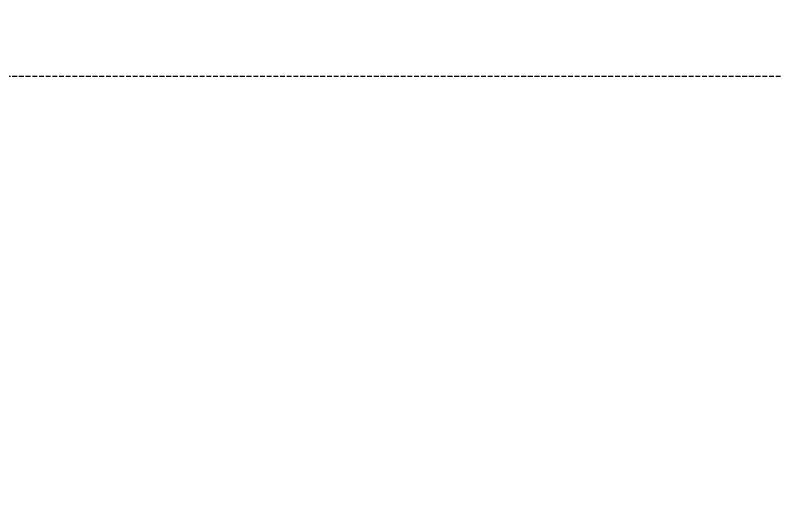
# Model space of a CAD drawing. Extents: x -10817 to 167545, y 26551 to 157048.
# Drawn here: x 60700 to 100448, y 66404 to 91800 of the extents above; entities that cross this region are included whole.
import ezdxf
from ezdxf.xclip import XClip

# ---------------------------------------------------------------- set-up
doc = ezdxf.new("R2010")
doc.units = 0
doc.header["$LTSCALE"] = 1000
doc.header["$MEASUREMENT"] = 0
doc.header["$XCLIPFRAME"] = 0
doc.linetypes.add('DASH', pattern=[0.35, 0.25, -0.1])
doc.layers.get('Defpoints').update_dxf_attribs({"color": 30, "linetype": 'DASH'})

# ---------------------------------------------------------------- blocks, each defined once
blk = doc.blocks.new('4#楼-HZS')
at = {"layer": 'Defpoints'}
blk.add_lwpolyline([(233510.1, -33931.3), (342410.1, -33931.3), (342410.1, -91331.3), (233510.1, -91331.3)], close=True, dxfattribs=at)
blk = doc.blocks.new('3、4#楼 北侧门头剖面$0$A$C68743212')
blk.add_blockref('4#楼-HZS', (-260976, 76631, 0))
blk = doc.blocks.new('3、4#楼 北侧门头剖面')
ref = blk.add_blockref('3、4#楼 北侧门头剖面$0$A$C68743212', (4150, 3500, 0), dxfattribs=dict(xscale=-1))
XClip(ref).set_block_clipping_path([(4798.9792002077, -3500), (4798.9792002077, -399.9916608699), (4398.9875394247, 0.0083390431), (-149.727296805, 0.1031708434), (-149.727296805, -30), (0.272703195, -30), (0.272703195, -170), (-149.727296805, -170), (-149.727296805, -200), (450.272703195, -200), (450.8968260299, -800), (300.6421525169, -800), (300.6421525169, -3500), (-349.727296805, -3500), (-349.727296805, 400.1031708434), (5198.9792002077, 400.1031708434), (5198.9792002077, -3500)])

msp = doc.modelspace()

# ---------------------------------------------------------------- linework, layer by layer
at = {"layer": 'Defpoints'}
msp.add_lwpolyline([(-10000, 26551.2), (167544.9, 26551.2), (167544.9, 88601.2), (-10000, 88601.2)], close=True, dxfattribs=at)

# ---------------------------------------------------------------- next in the draw order: block references
msp.add_blockref('3、4#楼 北侧门头剖面', (152144.9, 54006.2))

doc.saveas('drawing.dxf')
